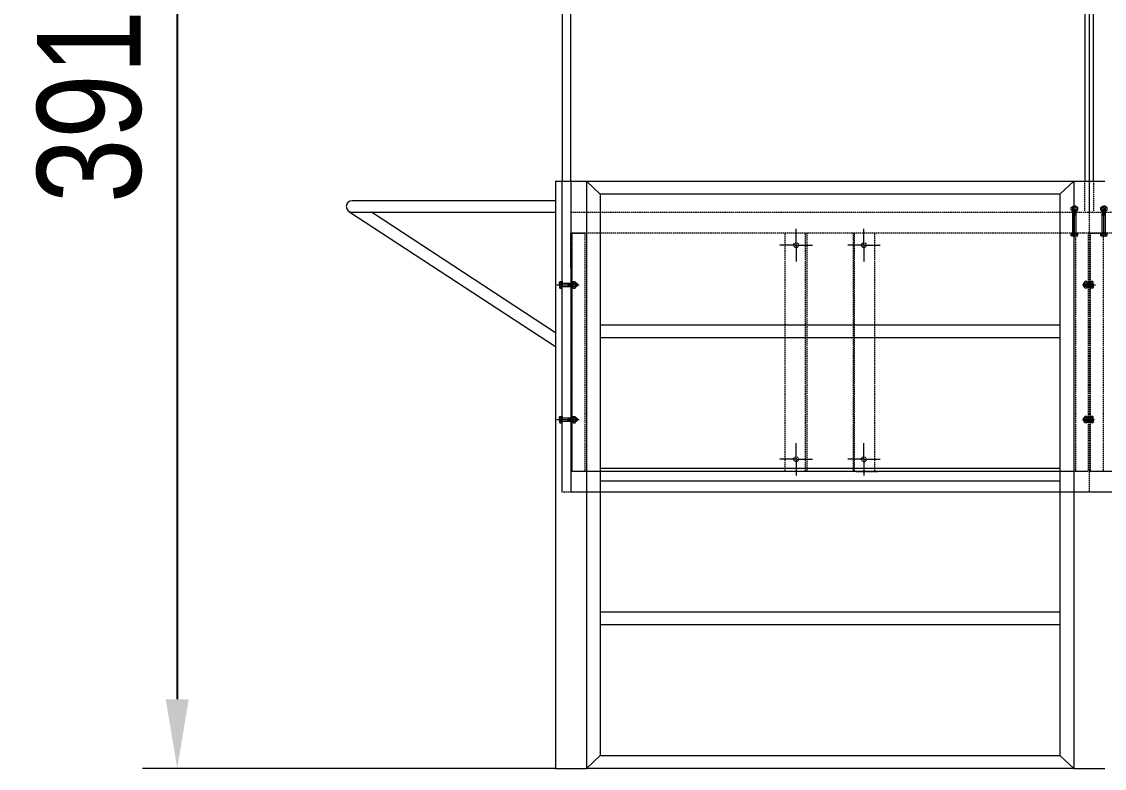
# Model space of a CAD drawing. Header units: millimetres. Extents: x -4553 to 3534, y -2660 to 2715.
# Drawn here: x -4553 to -1420, y -2073 to 89 of the extents above; entities that cross this region are included whole.
import ezdxf

# ---------------------------------------------------------------- set-up
doc = ezdxf.new("R2010")
doc.units = ezdxf.units.MM
doc.linetypes.add('K5LT_AXLED', pattern=[13.625, 9.125, -1.5, 1.5, -1.5])
doc.linetypes.add('K5LT_DASHED', pattern=[6, 4, -2])
for name, color, linetype in [('DIKOM_ОБЪЕКТ', 7, 'Continuous'), ('DIKOM_РАЗМЕР_ОБЪЕКТА', 7, 'Continuous'), ('Системный слой', 7, 'Continuous')]:
    doc.layers.add(name, color=color, linetype=linetype)
doc.styles.add('style1', font='arial.ttf', dxfattribs={"width": 0.8})
doc.dimstyles.new('1-50', dxfattribs={"dimtxt": 300, "dimasz": 200, "dimexe": 100, "dimexo": 0, "dimgap": 100, "dimtad": 1, "dimtxsty": 'style1', "dimcen": 200, "dimclrd": 7, "dimclre": 7, "dimclrt": 7, "dimadec": 1, "dimazin": 2, "dimtfac": 1, "dimtmove": 0, "dimatfit": 2, "dimfxl": 0, "dimlwd": 25, "dimlwe": 18, "dimarcsym": 0})

# ---------------------------------------------------------------- blocks, each defined once
blk = doc.blocks.new('U49')
at = {"layer": 'Системный слой', "color": 30, "linetype": 'K5LT_AXLED', "lineweight": 18, "true_color": 0xff8000}
for q in [(859.73, -411.98), (857.38, -414.33), (862.08, -414.33), (859.73, -416.68)]:
    blk.add_line((859.73, -414.33), q, dxfattribs=at)
blk = doc.blocks.new('U50')
at = {"layer": 'Системный слой', "color": 30, "linetype": 'K5LT_AXLED', "lineweight": 18, "true_color": 0xff8000}
for q in [(859.73, -380.98), (857.38, -383.33), (862.08, -383.33), (859.73, -385.68)]:
    blk.add_line((859.73, -383.33), q, dxfattribs=at)
blk = doc.blocks.new('U51')
at = {"layer": 'Системный слой', "color": 30, "linetype": 'K5LT_AXLED', "lineweight": 18, "true_color": 0xff8000}
for q in [(849.93, -411.98), (847.58, -414.33), (852.28, -414.33), (849.93, -416.68)]:
    blk.add_line((849.93, -414.33), q, dxfattribs=at)
blk = doc.blocks.new('U52')
at = {"layer": 'Системный слой', "color": 30, "linetype": 'K5LT_AXLED', "lineweight": 18, "true_color": 0xff8000}
for q in [(849.93, -380.98), (847.58, -383.33), (852.28, -383.33), (849.93, -385.68)]:
    blk.add_line((849.93, -383.33), q, dxfattribs=at)
blk = doc.blocks.new('U90')
at = {"layer": 'Системный слой', "color": 7, "linetype": 'K5LT_DASHED', "lineweight": 18}
for p, q in [((894.2, -377.76), (894.28, -377.68)), ((894.2, -377.84), (894.2, -377.76)), ((894.2, -377.76), (894.45, -377.76)), ((894.2, -381.58), (894.2, -378.38)), ((894.2, -378.98), (894.45, -378.98)), ((894.25, -377.84), (894.25, -377.72)), ((894.25, -378.98), (894.25, -378.38)), ((894.28, -377.68), (894.45, -377.68)), ((894.63, -377.68), (894.45, -377.68)), ((894.7, -377.76), (894.45, -377.76)), ((894.7, -378.98), (894.45, -378.98)), ((894.7, -377.76), (894.63, -377.68)), ((894.66, -377.84), (894.66, -377.72)), ((894.66, -378.98), (894.66, -378.38)), ((894.7, -377.84), (894.7, -377.76)), ((894.7, -381.58), (894.7, -378.38)), ((893.99, -381.96), (893.99, -381.68)), ((893.99, -381.68), (894.45, -381.68)), ((894.07, -382), (893.99, -381.96)), ((894.45, -382), (894.07, -382)), ((894.22, -381.96), (894.22, -381.68)), ((894.92, -381.68), (894.45, -381.68)), ((894.45, -382), (894.83, -382)), ((894.69, -381.96), (894.69, -381.68)), ((894.83, -382), (894.92, -381.96)), ((894.92, -381.96), (894.92, -381.68))]:
    blk.add_line(p, q, dxfattribs=at)
for centre, radius, start, end in [((894.11, -381.84), 0.162, 240.866, 313.3168), ((894.45, -381.42), 0.588, 246.8627, 270), ((894.45, -381.42), 0.588, 270, 293.1373), ((894.8, -381.84), 0.162, 226.6832, 299.134)]:
    blk.add_arc(centre, radius, start, end, dxfattribs=at)
blk = doc.blocks.new('U91')
at = {"layer": 'Системный слой', "color": 7, "linetype": 'K5LT_DASHED', "lineweight": 18}
for p, q in [((893.95, -381.68), (893.95, -381.58)), ((893.95, -381.58), (894.45, -381.58)), ((894.45, -381.68), (893.95, -381.68)), ((894.95, -381.58), (894.45, -381.58)), ((894.45, -381.68), (894.95, -381.68)), ((894.95, -381.68), (894.95, -381.58))]:
    blk.add_line(p, q, dxfattribs=at)
blk = doc.blocks.new('U92')
at = {"layer": 'Системный слой', "color": 7, "linetype": 'K5LT_DASHED', "lineweight": 18}
for p, q in [((894.45, -378.26), (894.07, -378.26)), ((894.07, -378.26), (894.07, -378.38)), ((894.07, -378.38), (894.45, -378.38)), ((894.43, -378.38), (894.39, -378.26)), ((894.45, -378.26), (894.83, -378.26)), ((894.83, -378.38), (894.45, -378.38)), ((894.48, -378.26), (894.52, -378.38)), ((894.83, -378.26), (894.83, -378.38))]:
    blk.add_line(p, q, dxfattribs=at)
blk = doc.blocks.new('U93')
at = {"layer": 'Системный слой', "color": 7, "linetype": 'K5LT_DASHED', "lineweight": 18}
for p, q in [((893.99, -377.9), (894.09, -377.84)), ((893.99, -378.2), (893.99, -377.9)), ((894.09, -378.26), (893.99, -378.2)), ((894.09, -377.84), (894.45, -377.84)), ((894.45, -378.26), (894.09, -378.26)), ((894.22, -378.2), (894.22, -377.9)), ((894.82, -377.84), (894.45, -377.84)), ((894.45, -378.26), (894.82, -378.26)), ((894.69, -378.2), (894.69, -377.9)), ((894.92, -377.9), (894.82, -377.84)), ((894.82, -378.26), (894.92, -378.2)), ((894.92, -378.2), (894.92, -377.9))]:
    blk.add_line(p, q, dxfattribs=at)
for centre, radius, start, end in [((894.12, -377.97), 0.129, 35.859, 126.1524), ((894.12, -378.13), 0.129, 233.8476, 324.141), ((894.45, -378.33), 0.493, 90, 117.9053), ((894.45, -377.77), 0.493, 242.0947, 270), ((894.45, -378.33), 0.493, 62.0947, 90), ((894.45, -377.77), 0.493, 270, 297.9053), ((894.79, -377.97), 0.129, 53.8476, 144.141), ((894.79, -378.13), 0.129, 215.859, 306.1524)]:
    blk.add_arc(centre, radius, start, end, dxfattribs=at)
blk = doc.blocks.new('U89')
at = {"layer": 'Системный слой', "color": 7, "linetype": 'K5LT_DASHED', "lineweight": 18}
blk.add_line((894.45, -382.15), (894.45, -377.53), dxfattribs=at)
at = {"layer": 'Системный слой'}
for name in ['U90', 'U93', 'U92', 'U91']:
    blk.add_blockref(name, (0, 0), dxfattribs=at)
blk = doc.blocks.new('U95')
at = {"layer": 'Системный слой', "color": 7, "linetype": 'K5LT_DASHED', "lineweight": 18}
for p, q in [((889.95, -377.76), (890.03, -377.68)), ((889.95, -377.84), (889.95, -377.76)), ((889.95, -377.76), (890.2, -377.76)), ((889.95, -381.58), (889.95, -378.38)), ((889.95, -378.98), (890.2, -378.98)), ((890, -377.84), (890, -377.72)), ((890, -378.98), (890, -378.38)), ((890.03, -377.68), (890.2, -377.68)), ((890.38, -377.68), (890.2, -377.68)), ((890.45, -377.76), (890.2, -377.76)), ((890.45, -378.98), (890.2, -378.98)), ((890.45, -377.76), (890.38, -377.68)), ((890.41, -377.84), (890.41, -377.72)), ((890.41, -378.98), (890.41, -378.38)), ((890.45, -377.84), (890.45, -377.76)), ((890.45, -381.58), (890.45, -378.38)), ((889.74, -381.96), (889.74, -381.68)), ((889.74, -381.68), (890.2, -381.68)), ((889.82, -382), (889.74, -381.96)), ((890.2, -382), (889.82, -382)), ((889.97, -381.96), (889.97, -381.68)), ((890.67, -381.68), (890.2, -381.68)), ((890.2, -382), (890.58, -382)), ((890.44, -381.96), (890.44, -381.68)), ((890.58, -382), (890.67, -381.96)), ((890.67, -381.96), (890.67, -381.68))]:
    blk.add_line(p, q, dxfattribs=at)
for centre, radius, start, end in [((889.86, -381.84), 0.162, 240.866, 313.3168), ((890.2, -381.42), 0.588, 246.8627, 270), ((890.2, -381.42), 0.588, 270, 293.1373), ((890.55, -381.84), 0.162, 226.6832, 299.134)]:
    blk.add_arc(centre, radius, start, end, dxfattribs=at)
blk = doc.blocks.new('U96')
at = {"layer": 'Системный слой', "color": 7, "linetype": 'K5LT_DASHED', "lineweight": 18}
for p, q in [((889.7, -381.68), (889.7, -381.58)), ((889.7, -381.58), (890.2, -381.58)), ((890.2, -381.68), (889.7, -381.68)), ((890.7, -381.58), (890.2, -381.58)), ((890.2, -381.68), (890.7, -381.68)), ((890.7, -381.68), (890.7, -381.58))]:
    blk.add_line(p, q, dxfattribs=at)
blk = doc.blocks.new('U97')
at = {"layer": 'Системный слой', "color": 7, "linetype": 'K5LT_DASHED', "lineweight": 18}
for p, q in [((890.2, -378.26), (889.82, -378.26)), ((889.82, -378.26), (889.82, -378.38)), ((889.82, -378.38), (890.2, -378.38)), ((890.18, -378.38), (890.14, -378.26)), ((890.2, -378.26), (890.58, -378.26)), ((890.58, -378.38), (890.2, -378.38)), ((890.23, -378.26), (890.27, -378.38)), ((890.58, -378.26), (890.58, -378.38))]:
    blk.add_line(p, q, dxfattribs=at)
blk = doc.blocks.new('U98')
at = {"layer": 'Системный слой', "color": 7, "linetype": 'K5LT_DASHED', "lineweight": 18}
for p, q in [((889.74, -377.9), (889.84, -377.84)), ((889.74, -378.2), (889.74, -377.9)), ((889.84, -378.26), (889.74, -378.2)), ((889.84, -377.84), (890.2, -377.84)), ((890.2, -378.26), (889.84, -378.26)), ((889.97, -378.2), (889.97, -377.9)), ((890.57, -377.84), (890.2, -377.84)), ((890.2, -378.26), (890.57, -378.26)), ((890.44, -378.2), (890.44, -377.9)), ((890.67, -377.9), (890.57, -377.84)), ((890.57, -378.26), (890.67, -378.2)), ((890.67, -378.2), (890.67, -377.9))]:
    blk.add_line(p, q, dxfattribs=at)
for centre, radius, start, end in [((889.87, -377.97), 0.129, 35.859, 126.1524), ((889.87, -378.13), 0.129, 233.8476, 324.141), ((890.2, -378.33), 0.493, 90, 117.9053), ((890.2, -377.77), 0.493, 242.0947, 270), ((890.2, -378.33), 0.493, 62.0947, 90), ((890.2, -377.77), 0.493, 270, 297.9053), ((890.54, -377.97), 0.129, 53.8476, 144.141), ((890.54, -378.13), 0.129, 215.859, 306.1524)]:
    blk.add_arc(centre, radius, start, end, dxfattribs=at)
blk = doc.blocks.new('U94')
at = {"layer": 'Системный слой', "color": 7, "linetype": 'K5LT_DASHED', "lineweight": 18}
blk.add_line((890.2, -382.15), (890.2, -377.53), dxfattribs=at)
at = {"layer": 'Системный слой'}
for name in ['U95', 'U98', 'U97', 'U96']:
    blk.add_blockref(name, (0, 0), dxfattribs=at)
blk = doc.blocks.new('U125')
at = {"layer": 'Системный слой', "color": 7, "linetype": 'K5LT_DASHED', "lineweight": 18}
for p, q in [((815.66, -408.2), (815.71, -408.12)), ((815.66, -408.58), (815.66, -408.2)), ((815.66, -408.58), (815.66, -408.96)), ((815.71, -408.12), (815.98, -408.12)), ((815.71, -408.35), (815.98, -408.35)), ((815.71, -408.81), (815.98, -408.81)), ((815.98, -408.12), (815.98, -408.58)), ((815.98, -409.05), (815.98, -408.58)), ((816.08, -408.33), (817.48, -408.33)), ((816.08, -408.83), (817.48, -408.83)), ((816.93, -408.33), (816.93, -408.58)), ((816.93, -408.37), (817.48, -408.37)), ((816.93, -408.83), (816.93, -408.58)), ((816.93, -408.79), (817.48, -408.79)), ((818.02, -408.33), (818.15, -408.33)), ((818.02, -408.37), (818.2, -408.37)), ((818.02, -408.79), (818.2, -408.79)), ((818.02, -408.83), (818.15, -408.83)), ((818.15, -408.33), (818.23, -408.41)), ((818.15, -408.33), (818.15, -408.58)), ((818.15, -408.83), (818.15, -408.58)), ((818.15, -408.83), (818.23, -408.76)), ((818.23, -408.41), (818.23, -408.58)), ((818.23, -408.76), (818.23, -408.58)), ((815.66, -408.96), (815.71, -409.05)), ((815.71, -409.05), (815.98, -409.05))]:
    blk.add_line(p, q, dxfattribs=at)
for centre, radius, start, end in [((815.83, -408.24), 0.162, 150.866, 223.3168), ((816.25, -408.58), 0.588, 156.8627, 180), ((816.25, -408.58), 0.588, 180, 203.1373), ((815.83, -408.93), 0.162, 136.6832, 209.134)]:
    blk.add_arc(centre, radius, start, end, dxfattribs=at)
blk = doc.blocks.new('U126')
at = {"layer": 'Системный слой', "color": 7, "linetype": 'K5LT_DASHED', "lineweight": 18}
for p, q in [((815.98, -408.58), (815.98, -408.08)), ((815.98, -408.08), (816.08, -408.08)), ((815.98, -408.58), (815.98, -409.08)), ((816.08, -408.08), (816.08, -408.58)), ((816.08, -409.08), (816.08, -408.58)), ((815.98, -409.08), (816.08, -409.08))]:
    blk.add_line(p, q, dxfattribs=at)
blk = doc.blocks.new('U127')
at = {"layer": 'Системный слой', "color": 7, "linetype": 'K5LT_DASHED', "lineweight": 18}
for p, q in [((817.6, -408.2), (817.48, -408.2)), ((817.48, -408.2), (817.48, -408.58)), ((817.6, -408.56), (817.48, -408.51)), ((817.48, -408.96), (817.48, -408.58)), ((817.48, -408.61), (817.6, -408.65)), ((817.6, -408.58), (817.6, -408.2)), ((817.6, -408.58), (817.6, -408.96)), ((817.6, -408.96), (817.48, -408.96))]:
    blk.add_line(p, q, dxfattribs=at)
blk = doc.blocks.new('U128')
at = {"layer": 'Системный слой', "color": 7, "linetype": 'K5LT_DASHED', "lineweight": 18}
for p, q in [((817.6, -408.22), (817.66, -408.12)), ((817.6, -408.58), (817.6, -408.22)), ((817.6, -408.58), (817.6, -408.95)), ((817.66, -408.12), (817.97, -408.12)), ((817.66, -408.35), (817.97, -408.35)), ((817.66, -408.81), (817.97, -408.81)), ((817.97, -408.12), (818.02, -408.22)), ((818.02, -408.22), (818.02, -408.58)), ((818.02, -408.95), (818.02, -408.58)), ((817.6, -408.95), (817.66, -409.05)), ((817.66, -409.05), (817.97, -409.05)), ((817.97, -409.05), (818.02, -408.95))]:
    blk.add_line(p, q, dxfattribs=at)
for centre, radius, start, end in [((818.1, -408.58), 0.493, 152.0947, 180), ((818.1, -408.58), 0.493, 180, 207.9053), ((817.74, -408.25), 0.129, 143.8476, 234.141), ((817.74, -408.92), 0.129, 125.859, 216.1524), ((817.89, -408.25), 0.129, 305.859, 36.1524), ((817.53, -408.58), 0.493, 0, 27.9053), ((817.53, -408.58), 0.493, 332.0947, 0), ((817.89, -408.92), 0.129, 323.8476, 54.141)]:
    blk.add_arc(centre, radius, start, end, dxfattribs=at)
blk = doc.blocks.new('U129')
at = {"layer": 'Системный слой', "color": 7, "linetype": 'K5LT_DASHED', "lineweight": 18}
for p, q in [((815.66, -388.7), (815.71, -388.62)), ((815.66, -389.08), (815.66, -388.7)), ((815.66, -389.08), (815.66, -389.46)), ((815.66, -389.46), (815.71, -389.55)), ((815.71, -388.62), (815.98, -388.62)), ((815.71, -388.85), (815.98, -388.85)), ((815.71, -389.31), (815.98, -389.31)), ((815.71, -389.55), (815.98, -389.55)), ((815.98, -388.62), (815.98, -389.08)), ((815.98, -389.55), (815.98, -389.08)), ((816.08, -388.83), (817.48, -388.83)), ((816.08, -389.33), (817.48, -389.33)), ((816.93, -388.83), (816.93, -389.08)), ((816.93, -388.87), (817.48, -388.87)), ((816.93, -389.33), (816.93, -389.08)), ((816.93, -389.29), (817.48, -389.29)), ((818.02, -388.83), (818.15, -388.83)), ((818.02, -388.87), (818.2, -388.87)), ((818.02, -389.29), (818.2, -389.29)), ((818.02, -389.33), (818.15, -389.33)), ((818.15, -388.83), (818.23, -388.91)), ((818.15, -388.83), (818.15, -389.08)), ((818.15, -389.33), (818.15, -389.08)), ((818.15, -389.33), (818.23, -389.26)), ((818.23, -388.91), (818.23, -389.08)), ((818.23, -389.26), (818.23, -389.08))]:
    blk.add_line(p, q, dxfattribs=at)
for centre, radius, start, end in [((815.83, -388.74), 0.162, 150.866, 223.3168), ((816.25, -389.08), 0.588, 156.8627, 180), ((816.25, -389.08), 0.588, 180, 203.1373), ((815.83, -389.43), 0.162, 136.6832, 209.134)]:
    blk.add_arc(centre, radius, start, end, dxfattribs=at)
blk = doc.blocks.new('U130')
at = {"layer": 'Системный слой', "color": 7, "linetype": 'K5LT_DASHED', "lineweight": 18}
for p, q in [((815.98, -389.08), (815.98, -388.58)), ((815.98, -388.58), (816.08, -388.58)), ((815.98, -389.08), (815.98, -389.58)), ((815.98, -389.58), (816.08, -389.58)), ((816.08, -388.58), (816.08, -389.08)), ((816.08, -389.58), (816.08, -389.08))]:
    blk.add_line(p, q, dxfattribs=at)
blk = doc.blocks.new('U131')
at = {"layer": 'Системный слой', "color": 7, "linetype": 'K5LT_DASHED', "lineweight": 18}
for p, q in [((817.6, -388.7), (817.48, -388.7)), ((817.48, -388.7), (817.48, -389.08)), ((817.6, -389.06), (817.48, -389.01)), ((817.48, -389.46), (817.48, -389.08)), ((817.48, -389.11), (817.6, -389.15)), ((817.6, -389.46), (817.48, -389.46)), ((817.6, -389.08), (817.6, -388.7)), ((817.6, -389.08), (817.6, -389.46))]:
    blk.add_line(p, q, dxfattribs=at)
blk = doc.blocks.new('U132')
at = {"layer": 'Системный слой', "color": 7, "linetype": 'K5LT_DASHED', "lineweight": 18}
for p, q in [((817.6, -388.72), (817.66, -388.62)), ((817.6, -389.08), (817.6, -388.72)), ((817.6, -389.08), (817.6, -389.45)), ((817.6, -389.45), (817.66, -389.55)), ((817.66, -388.62), (817.97, -388.62)), ((817.66, -388.85), (817.97, -388.85)), ((817.66, -389.31), (817.97, -389.31)), ((817.66, -389.55), (817.97, -389.55)), ((817.97, -388.62), (818.02, -388.72)), ((817.97, -389.55), (818.02, -389.45)), ((818.02, -388.72), (818.02, -389.08)), ((818.02, -389.45), (818.02, -389.08))]:
    blk.add_line(p, q, dxfattribs=at)
for centre, radius, start, end in [((818.1, -389.08), 0.493, 152.0947, 180), ((818.1, -389.08), 0.493, 180, 207.9053), ((817.74, -388.75), 0.129, 143.8476, 234.141), ((817.74, -389.42), 0.129, 125.859, 216.1524), ((817.89, -388.75), 0.129, 305.859, 36.1524), ((817.53, -389.08), 0.493, 0, 27.9053), ((817.53, -389.08), 0.493, 332.0947, 0), ((817.89, -389.42), 0.129, 323.8476, 54.141)]:
    blk.add_arc(centre, radius, start, end, dxfattribs=at)
blk = doc.blocks.new('U157')
at = {"layer": 'Системный слой', "color": 7, "linetype": 'K5LT_DASHED', "lineweight": 18}
for p, q in [((891.55, -408.33), (891.48, -408.41)), ((891.48, -408.41), (891.48, -408.58)), ((891.48, -408.76), (891.48, -408.58)), ((891.55, -408.83), (891.48, -408.76)), ((891.63, -408.37), (891.51, -408.37)), ((891.63, -408.79), (891.51, -408.79)), ((891.63, -408.33), (891.55, -408.33)), ((891.55, -408.33), (891.55, -408.58)), ((891.55, -408.83), (891.55, -408.58)), ((891.63, -408.83), (891.55, -408.83)), ((892.48, -408.33), (892.18, -408.33)), ((892.48, -408.37), (892.18, -408.37)), ((892.48, -408.79), (892.18, -408.79)), ((892.48, -408.83), (892.18, -408.83)), ((892.85, -408.12), (892.58, -408.12)), ((892.58, -408.12), (892.58, -408.58)), ((892.85, -408.35), (892.58, -408.35)), ((892.58, -409.05), (892.58, -408.58)), ((892.85, -408.81), (892.58, -408.81)), ((892.9, -408.2), (892.85, -408.12)), ((892.9, -408.58), (892.9, -408.2)), ((892.9, -408.58), (892.9, -408.96)), ((892.85, -409.05), (892.58, -409.05)), ((892.9, -408.96), (892.85, -409.05))]:
    blk.add_line(p, q, dxfattribs=at)
for centre, radius, start, end in [((892.73, -408.24), 0.162, 316.6832, 29.134), ((892.31, -408.58), 0.588, 0, 23.1373), ((892.31, -408.58), 0.588, 336.8627, 0), ((892.73, -408.93), 0.162, 330.866, 43.3168)]:
    blk.add_arc(centre, radius, start, end, dxfattribs=at)
blk = doc.blocks.new('U158')
at = {"layer": 'Системный слой', "color": 7, "linetype": 'K5LT_DASHED', "lineweight": 18}
for p, q in [((892.58, -408.08), (892.48, -408.08)), ((892.48, -408.08), (892.48, -408.58)), ((892.48, -409.08), (892.48, -408.58)), ((892.58, -408.58), (892.58, -408.08)), ((892.58, -408.58), (892.58, -409.08)), ((892.58, -409.08), (892.48, -409.08))]:
    blk.add_line(p, q, dxfattribs=at)
blk = doc.blocks.new('U159')
at = {"layer": 'Системный слой', "color": 7, "linetype": 'K5LT_DASHED', "lineweight": 18}
for p, q in [((892.05, -408.58), (892.05, -408.2)), ((892.05, -408.2), (892.18, -408.2)), ((892.05, -408.56), (892.18, -408.51)), ((892.05, -408.58), (892.05, -408.96)), ((892.18, -408.61), (892.05, -408.65)), ((892.18, -408.2), (892.18, -408.58)), ((892.18, -408.96), (892.18, -408.58)), ((892.05, -408.96), (892.18, -408.96))]:
    blk.add_line(p, q, dxfattribs=at)
blk = doc.blocks.new('U160')
at = {"layer": 'Системный слой', "color": 7, "linetype": 'K5LT_DASHED', "lineweight": 18}
for p, q in [((891.69, -408.12), (891.63, -408.22)), ((891.63, -408.22), (891.63, -408.58)), ((891.63, -408.95), (891.63, -408.58)), ((892, -408.12), (891.69, -408.12)), ((892, -408.35), (891.69, -408.35)), ((892, -408.81), (891.69, -408.81)), ((892.05, -408.22), (892, -408.12)), ((892.05, -408.58), (892.05, -408.22)), ((892.05, -408.58), (892.05, -408.95)), ((891.69, -409.05), (891.63, -408.95)), ((892, -409.05), (891.69, -409.05)), ((892.05, -408.95), (892, -409.05))]:
    blk.add_line(p, q, dxfattribs=at)
for centre, radius, start, end in [((892.13, -408.58), 0.493, 152.0947, 180), ((892.13, -408.58), 0.493, 180, 207.9053), ((891.77, -408.25), 0.129, 143.8476, 234.141), ((891.77, -408.92), 0.129, 125.859, 216.1524), ((891.92, -408.25), 0.129, 305.859, 36.1524), ((891.56, -408.58), 0.493, 0, 27.9053), ((891.56, -408.58), 0.493, 332.0947, 0), ((891.92, -408.92), 0.129, 323.8476, 54.141)]:
    blk.add_arc(centre, radius, start, end, dxfattribs=at)
blk = doc.blocks.new('U161')
at = {"layer": 'Системный слой', "color": 7, "linetype": 'K5LT_DASHED', "lineweight": 18}
for p, q in [((891.55, -388.83), (891.48, -388.91)), ((891.48, -388.91), (891.48, -389.08)), ((891.48, -389.26), (891.48, -389.08)), ((891.55, -389.33), (891.48, -389.26)), ((891.63, -388.87), (891.51, -388.87)), ((891.63, -389.29), (891.51, -389.29)), ((891.63, -388.83), (891.55, -388.83)), ((891.55, -388.83), (891.55, -389.08)), ((891.55, -389.33), (891.55, -389.08)), ((891.63, -389.33), (891.55, -389.33)), ((892.48, -388.83), (892.18, -388.83)), ((892.48, -388.87), (892.18, -388.87)), ((892.48, -389.29), (892.18, -389.29)), ((892.48, -389.33), (892.18, -389.33)), ((892.85, -388.62), (892.58, -388.62)), ((892.58, -388.62), (892.58, -389.08)), ((892.85, -388.85), (892.58, -388.85)), ((892.58, -389.55), (892.58, -389.08)), ((892.85, -389.31), (892.58, -389.31)), ((892.85, -389.55), (892.58, -389.55)), ((892.9, -388.7), (892.85, -388.62)), ((892.9, -389.46), (892.85, -389.55)), ((892.9, -389.08), (892.9, -388.7)), ((892.9, -389.08), (892.9, -389.46))]:
    blk.add_line(p, q, dxfattribs=at)
for centre, radius, start, end in [((892.73, -388.74), 0.162, 316.6832, 29.134), ((892.31, -389.08), 0.588, 0, 23.1373), ((892.31, -389.08), 0.588, 336.8627, 0), ((892.73, -389.43), 0.162, 330.866, 43.3168)]:
    blk.add_arc(centre, radius, start, end, dxfattribs=at)
blk = doc.blocks.new('U162')
at = {"layer": 'Системный слой', "color": 7, "linetype": 'K5LT_DASHED', "lineweight": 18}
for p, q in [((892.58, -388.58), (892.48, -388.58)), ((892.48, -388.58), (892.48, -389.08)), ((892.48, -389.58), (892.48, -389.08)), ((892.58, -389.58), (892.48, -389.58)), ((892.58, -389.08), (892.58, -388.58)), ((892.58, -389.08), (892.58, -389.58))]:
    blk.add_line(p, q, dxfattribs=at)
blk = doc.blocks.new('U163')
at = {"layer": 'Системный слой', "color": 7, "linetype": 'K5LT_DASHED', "lineweight": 18}
for p, q in [((892.05, -389.08), (892.05, -388.7)), ((892.05, -388.7), (892.18, -388.7)), ((892.05, -389.06), (892.18, -389.01)), ((892.05, -389.08), (892.05, -389.46)), ((892.18, -389.11), (892.05, -389.15)), ((892.05, -389.46), (892.18, -389.46)), ((892.18, -388.7), (892.18, -389.08)), ((892.18, -389.46), (892.18, -389.08))]:
    blk.add_line(p, q, dxfattribs=at)
blk = doc.blocks.new('U164')
at = {"layer": 'Системный слой', "color": 7, "linetype": 'K5LT_DASHED', "lineweight": 18}
for p, q in [((891.69, -388.62), (891.63, -388.72)), ((891.63, -388.72), (891.63, -389.08)), ((891.63, -389.45), (891.63, -389.08)), ((891.69, -389.55), (891.63, -389.45)), ((892, -388.62), (891.69, -388.62)), ((892, -388.85), (891.69, -388.85)), ((892, -389.31), (891.69, -389.31)), ((892, -389.55), (891.69, -389.55)), ((892.05, -388.72), (892, -388.62)), ((892.05, -389.45), (892, -389.55)), ((892.05, -389.08), (892.05, -388.72)), ((892.05, -389.08), (892.05, -389.45))]:
    blk.add_line(p, q, dxfattribs=at)
for centre, radius, start, end in [((892.13, -389.08), 0.493, 152.0947, 180), ((892.13, -389.08), 0.493, 180, 207.9053), ((891.77, -388.75), 0.129, 143.8476, 234.141), ((891.77, -389.42), 0.129, 125.859, 216.1524), ((891.92, -388.75), 0.129, 305.859, 36.1524), ((891.56, -389.08), 0.493, 0, 27.9053), ((891.56, -389.08), 0.493, 332.0947, 0), ((891.92, -389.42), 0.129, 323.8476, 54.141)]:
    blk.add_arc(centre, radius, start, end, dxfattribs=at)
blk = doc.blocks.new('*D359')
at = {"layer": 'Defpoints', "color": 0, "transparency": 16777216}
for p in [(-3008.8, 1836.6), (-4103.1, -2073.4), (-3008.8, -2073.4)]:
    blk.add_point(p, dxfattribs=at)
at = {"layer": 'DIKOM_РАЗМЕР_ОБЪЕКТА', "color": 7, "lineweight": 18, "transparency": 16777216}
for p, q in [((-3008.8, 1836.6), (-4203.1, 1836.6)), ((-3008.8, -2073.4), (-4203.1, -2073.4))]:
    blk.add_line(p, q, dxfattribs=at)
at = {"layer": 'DIKOM_РАЗМЕР_ОБЪЕКТА', "color": 7, "lineweight": 25, "transparency": 16777216}
blk.add_line((-4103.1, 1636.6), (-4103.1, -1873.4), dxfattribs=at)
at = {"layer": 'DIKOM_РАЗМЕР_ОБЪЕКТА', "color": 7, "transparency": 16777216}
for points in [[(-4136.4, 1636.6), (-4069.8, 1636.6), (-4103.1, 1836.6)], [(-4136.4, -1873.4), (-4069.8, -1873.4), (-4103.1, -2073.4)]]:
    blk.add_solid(points, dxfattribs=at)
at = {"layer": 'DIKOM_РАЗМЕР_ОБЪЕКТА', "color": 7, "transparency": 16777216, "insert": (-4356.4, -63.7), "char_height": 300, "attachment_point": 5, "rotation": 90, "style": 'style1'}
blk.add_mtext('3910', dxfattribs=at)

msp = doc.modelspace()

# ---------------------------------------------------------------- linework, layer by layer
at = {"layer": 'DIKOM_ОБЪЕКТ', "color": 7, "linetype": 'Continuous', "lineweight": 15}
for p, q in [((-1463.815, 536.6), (-1463.815, -463.4)), ((-2988.815, 136.6), (-2988.815, -373.4)), ((-2963.815, -373.4), (-2963.815, 136.6)), ((-1476.315, 136.6), (-1476.315, -373.4)), ((-1451.315, -373.4), (-1451.315, 136.6)), ((-3008.815, -373.4), (-3008.815, -2073.4)), ((-3008.815, -373.4), (-2918.815, -373.4)), ((-2988.815, -1273.4), (-2988.815, -373.4)), ((-2963.815, -373.4), (-2963.815, -1273.4)), ((-2918.815, -373.4), (-2918.815, -2073.4)), ((-2918.815, -373.4), (-2878.815, -410.988)), ((-2918.815, -373.4), (-1508.815, -373.4)), ((-1508.815, -373.4), (-1548.815, -410.988)), ((-1508.815, -373.4), (-1508.815, -2073.4)), ((-1508.815, -373.4), (-1418.815, -373.4)), ((-3008.815, -429.9), (-3597.065, -429.9)), ((-2878.815, -410.988), (-2878.815, -2035.813)), ((-1548.815, -410.988), (-2878.815, -410.988)), ((-1548.815, -410.988), (-1548.815, -2035.813)), ((-3606.245, -460.661), (-3008.815, -852.064)), ((-3597.065, -463.4), (-3008.815, -463.4)), ((-3008.815, -812.015), (-3540.933, -463.4)), ((-2878.815, -789.075), (-1548.815, -789.075)), ((-1548.815, -826.663), (-2878.815, -826.663)), ((-1466.815, -1213.4), (-2963.815, -1213.4)), ((-2878.815, -1204.654), (-1548.815, -1204.654)), ((33.185, -1213.4), (-1463.815, -1213.4)), ((-1548.815, -1242.242), (-2878.815, -1242.242)), ((-1463.815, -1273.4), (-2963.815, -1273.4)), ((36.185, -1273.4), (-1463.815, -1273.4)), ((-2878.815, -1620.233), (-1548.815, -1620.233)), ((-1548.815, -1657.821), (-2878.815, -1657.821)), ((-2878.815, -2035.813), (-2918.815, -2073.4)), ((-2878.815, -2035.813), (-1548.815, -2035.813)), ((-1548.815, -2035.813), (-1508.815, -2073.4)), ((-3008.815, -2073.4), (-2918.815, -2073.4)), ((-1508.815, -2073.4), (-2918.815, -2073.4)), ((-1508.815, -2073.4), (-1418.815, -2073.4))]:
    msp.add_line(p, q, dxfattribs=at)
for start, end in [(90, 180), (180, 270)]:
    msp.add_arc((-3597.065, -446.65), 16.75, start, end, dxfattribs=at)
at = {"layer": 'Системный слой', "color": 7, "linetype": 'K5LT_DASHED', "lineweight": 18}
for p, q in [((-1476.315, -459.4), (-1476.315, -373.4)), ((-1451.315, -373.4), (-1451.315, -459.4)), ((-2963.815, -463.4), (-1463.815, -463.4)), ((-2963.815, -463.4), (-2963.815, -1273.4)), ((-1506.315, -533.359), (-1506.315, -452.899)), ((-1506.315, -455.573), (-1506.315, -467.874)), ((-1463.815, -463.4), (36.185, -463.4)), ((-1463.815, -463.4), (-1463.815, -1273.4)), ((-1463.815, -463.4), (-1463.815, -1273.4)), ((-1421.315, -451.515), (-1421.315, -470.755)), ((-1421.315, -533.359), (-1421.315, -452.024)), ((-1421.315, -523.4), (-1421.315, -463.4)), ((-1476.315, -523.4), (-2963.815, -523.4)), ((-2963.815, -523.4), (-2923.815, -523.4)), ((-2963.815, -623.4), (-2963.815, -523.4)), ((-2960.815, -1213.4), (-2960.815, -523.4)), ((-2960.815, -523.4), (-2960.815, -1213.4)), ((-2923.815, -523.4), (-2923.815, -1213.4)), ((-2343.815, -1213.4), (-2343.815, -523.4)), ((-2284.815, -1213.4), (-2284.815, -523.4)), ((-2280.815, -523.4), (-2280.815, -1213.4)), ((-2146.815, -523.4), (-2146.815, -1213.4)), ((-2142.815, -1213.4), (-2142.815, -523.4)), ((-2083.815, -1213.4), (-2083.815, -523.4)), ((-1463.815, -523.4), (-1503.815, -523.4)), ((-1503.815, -523.4), (-1503.815, -1213.4)), ((-1466.815, -523.4), (-1466.815, -1213.4)), ((23.685, -523.4), (-1463.815, -523.4)), ((-1463.815, -523.4), (-1423.815, -523.4)), ((-1463.815, -623.4), (-1463.815, -523.4)), ((-1463.815, -623.4), (-1463.815, -523.4)), ((-1460.815, -523.4), (-1460.815, -1213.4)), ((-1423.815, -523.4), (-1423.815, -1213.4)), ((-3009.652, -673.4), (-2938.624, -673.4)), ((-3000.215, -673.4), (-2942.815, -673.4)), ((-2976.488, -673.4), (-2948.152, -673.4)), ((-2973.97, -673.4), (-2944.374, -673.4)), ((-1453.661, -673.4), (-1483.256, -673.4)), ((-1450.415, -673.4), (-1482.815, -673.4)), ((-1451.142, -673.4), (-1479.478, -673.4)), ((-1451.565, -673.4), (-1474.234, -673.4)), ((-1473.97, -673.4), (-1444.374, -673.4)), ((-3009.652, -1063.4), (-2940.135, -1063.4)), ((-3000.215, -1063.4), (-2942.815, -1063.4)), ((-2976.488, -1063.4), (-2948.152, -1063.4)), ((-2973.97, -1063.4), (-2944.374, -1063.4)), ((-1453.661, -1063.4), (-1483.256, -1063.4)), ((-1450.415, -1063.4), (-1482.815, -1063.4)), ((-1451.142, -1063.4), (-1479.478, -1063.4)), ((-1476.488, -1063.4), (-1448.152, -1063.4)), ((-1450.054, -1063.4), (-1474.989, -1063.4)), ((-2963.815, -1113.4), (-2963.815, -1213.4)), ((-2288.815, -1213.4), (-2351.815, -1213.4)), ((-2138.815, -1213.4), (-2075.815, -1213.4)), ((-2963.815, -1273.4), (-2988.815, -1273.4))]:
    msp.add_line(p, q, dxfattribs=at)
for centre in [(-2311.815, -558.4), (-2115.815, -558.4), (-2311.815, -1178.4), (-2115.815, -1178.4)]:
    msp.add_circle(centre, 7, dxfattribs=at)

# ---------------------------------------------------------------- block references
at = {"layer": 'DIKOM_ОБЪЕКТ', "color": 7, "linetype": 'Continuous', "lineweight": 15, "xscale": 20.00000000000009, "yscale": 20.00000000000009, "zscale": 20.00000000000009}
for name in ['U130', 'U126']:
    msp.add_blockref(name, (-19310.415, 7108.274), dxfattribs=at)
at = {"layer": 'Системный слой', "xscale": 20.00000000000009, "yscale": 20.00000000000009, "zscale": 20.00000000000009}
for name in ['U94', 'U89', 'U52', 'U50', 'U129', 'U131', 'U132', 'U161', 'U164', 'U163', 'U162', 'U125', 'U127', 'U128', 'U157', 'U160', 'U159', 'U158', 'U51', 'U49']:
    msp.add_blockref(name, (-19310.415, 7108.274), dxfattribs=at)

# ---------------------------------------------------------------- dimensions: what is measured, and where the dimension line sits
at = {"layer": 'DIKOM_РАЗМЕР_ОБЪЕКТА'}
dim = msp.add_linear_dim(base=(-4103.105, -2073.4), p1=(-3008.815, 1836.6), p2=(-3008.815, -2073.4), angle=90, dimstyle='1-50', dxfattribs=at)
dim.commit()
dim.dimension.update_dxf_attribs({"geometry": '*D359', "text_midpoint": (-4103.105, -63.681), "dimtype": 160})

doc.saveas('drawing.dxf')
